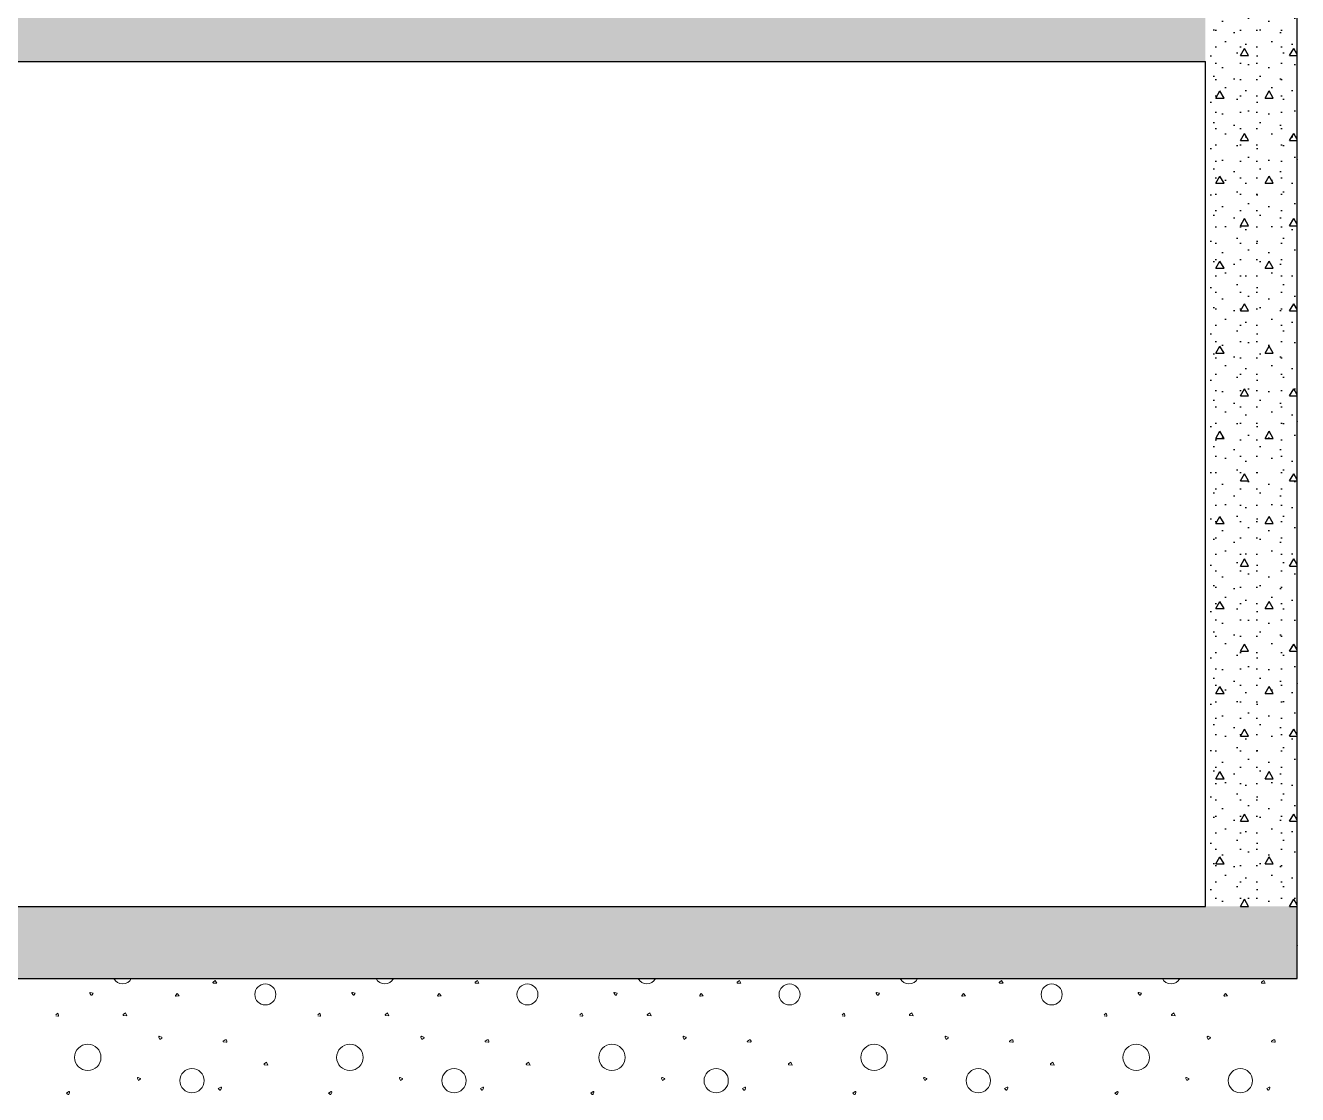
# Model space of a CAD drawing. Header units: millimetres. Extents: x 15 to 2176, y 3 to 641.
# Drawn here: x 1953.8 to 2031.5, y 81 to 146.3 of the extents above; entities that cross this region are included whole.
import ezdxf
from ezdxf.xclip import XClip

# ---------------------------------------------------------------- set-up
doc = ezdxf.new("R2010")
doc.units = ezdxf.units.MM
doc.header["$MEASUREMENT"] = 0
doc.header["$XCLIPFRAME"] = 0
for name, color, linetype in [('A--------P-', 7, 'Continuous'), ('A-01SC-----', 7, 'Continuous'), ('A-01SF-----', 7, 'Continuous')]:
    doc.layers.add(name, color=color, linetype=linetype)
doc.layers.add('A-L-10--EF-', color=4, linetype='Continuous', lineweight=0)
pattern_1 = [(0, (2027.966, 92.474), (0, 5.19615), [0.5, -2.5]), (0, (2029.466, 95.072), (0, 5.19615), [0.5, -2.5]), (60, (2027.966, 92.474), (-4.5, 2.59808), [0.5, -2.5]), (60, (2030.966, 92.474), (-4.5, 2.59808), [0.5, -2.5]), (120, (2028.466, 92.474), (4.5, 2.59808), [0.5, -2.5]), (120, (2031.466, 92.474), (4.5, 2.59808), [0.5, -2.5]), (0, (2027.9658, 92.9741), (0, 1), [0, -1, 0, -1.5]), (45, (2028.4658, 92.9741), (-0.7071068, 0.7071068), [0, -0.75, 0, -1.25])]

# ---------------------------------------------------------------- blocks, each defined once
blk = doc.blocks.new('*X12')
at = {"layer": 'A-L-10--EF-'}
for p, q in [((1965.257, 87.847), (1965.392, 87.953)), ((1965.477, 87.778), (1965.272, 87.796)), ((1965.392, 87.953), (1965.477, 87.778)), ((1981.257, 87.847), (1981.392, 87.953)), ((1981.477, 87.778), (1981.272, 87.796)), ((1981.392, 87.953), (1981.477, 87.778)), ((1997.257, 87.847), (1997.392, 87.953)), ((1997.477, 87.778), (1997.272, 87.796)), ((1997.392, 87.953), (1997.477, 87.778)), ((2013.257, 87.847), (2013.392, 87.953)), ((2013.477, 87.778), (2013.272, 87.796)), ((2013.392, 87.953), (2013.477, 87.778)), ((2029.257, 87.847), (2029.392, 87.953)), ((2029.477, 87.778), (2029.272, 87.796)), ((2029.392, 87.953), (2029.477, 87.778)), ((1957.799, 87.072), (1957.729, 87.182)), ((1957.761, 87.225), (1957.927, 87.181)), ((1957.927, 87.181), (1957.874, 87.076)), ((1962.973, 87.058), (1963.059, 87.162)), ((1963.179, 87.009), (1963.011, 86.988)), ((1963.059, 87.162), (1963.179, 87.009)), ((1973.799, 87.072), (1973.729, 87.182)), ((1973.761, 87.225), (1973.927, 87.181)), ((1973.927, 87.181), (1973.874, 87.076)), ((1978.973, 87.058), (1979.059, 87.162)), ((1979.179, 87.009), (1979.011, 86.988)), ((1979.059, 87.162), (1979.179, 87.009)), ((1989.799, 87.072), (1989.729, 87.182)), ((1989.761, 87.225), (1989.927, 87.181)), ((1989.927, 87.181), (1989.874, 87.076)), ((1994.973, 87.058), (1995.059, 87.162)), ((1995.179, 87.009), (1995.011, 86.988)), ((1995.059, 87.162), (1995.179, 87.009)), ((2005.799, 87.072), (2005.729, 87.182)), ((2005.761, 87.225), (2005.927, 87.181)), ((2005.927, 87.181), (2005.874, 87.076)), ((2010.973, 87.058), (2011.059, 87.162)), ((2011.179, 87.009), (2011.011, 86.988)), ((2011.059, 87.162), (2011.179, 87.009)), ((2021.799, 87.072), (2021.729, 87.182)), ((2021.761, 87.225), (2021.927, 87.181)), ((2021.927, 87.181), (2021.874, 87.076)), ((2026.973, 87.058), (2027.059, 87.162)), ((2027.179, 87.009), (2027.011, 86.988)), ((2027.059, 87.162), (2027.179, 87.009)), ((1955.652, 85.862), (1955.772, 85.947)), ((1955.773, 85.779), (1955.652, 85.795)), ((1955.772, 85.947), (1955.819, 85.839)), ((1959.772, 85.869), (1959.907, 85.974)), ((1959.992, 85.8), (1959.787, 85.818)), ((1959.907, 85.974), (1959.992, 85.8)), ((1971.652, 85.862), (1971.772, 85.947)), ((1971.773, 85.779), (1971.652, 85.795)), ((1971.772, 85.947), (1971.819, 85.839)), ((1975.772, 85.869), (1975.907, 85.974)), ((1975.992, 85.8), (1975.787, 85.818)), ((1975.907, 85.974), (1975.992, 85.8)), ((1987.652, 85.862), (1987.772, 85.947)), ((1987.773, 85.779), (1987.652, 85.795)), ((1987.772, 85.947), (1987.819, 85.839)), ((1991.772, 85.869), (1991.907, 85.974)), ((1991.992, 85.8), (1991.787, 85.818)), ((1991.907, 85.974), (1991.992, 85.8)), ((2003.652, 85.862), (2003.772, 85.947)), ((2003.773, 85.779), (2003.652, 85.795)), ((2003.772, 85.947), (2003.819, 85.839)), ((2007.772, 85.869), (2007.907, 85.974)), ((2007.992, 85.8), (2007.787, 85.818)), ((2007.907, 85.974), (2007.992, 85.8)), ((2019.652, 85.862), (2019.772, 85.947)), ((2019.773, 85.779), (2019.652, 85.795)), ((2019.772, 85.947), (2019.819, 85.839)), ((2023.772, 85.869), (2023.907, 85.974)), ((2023.992, 85.8), (2023.787, 85.818)), ((2023.907, 85.974), (2023.992, 85.8)), ((1961.946, 84.492), (1962.008, 84.351)), ((1962.119, 84.484), (1961.994, 84.539)), ((1962.008, 84.351), (1962.124, 84.435)), ((1965.869, 84.236), (1965.991, 84.322)), ((1966.058, 84.189), (1965.874, 84.214)), ((1966.07, 84.299), (1966.096, 84.239)), ((1977.946, 84.492), (1978.008, 84.351)), ((1978.119, 84.484), (1977.994, 84.539)), ((1978.008, 84.351), (1978.124, 84.435)), ((1981.869, 84.236), (1981.991, 84.322)), ((1982.058, 84.189), (1981.874, 84.214)), ((1982.07, 84.299), (1982.096, 84.239)), ((1993.946, 84.492), (1994.008, 84.351)), ((1994.119, 84.484), (1993.994, 84.539)), ((1994.008, 84.351), (1994.124, 84.435)), ((1997.869, 84.236), (1997.991, 84.322)), ((1998.058, 84.189), (1997.874, 84.214)), ((1998.07, 84.299), (1998.096, 84.239)), ((2009.946, 84.492), (2010.008, 84.351)), ((2010.119, 84.484), (2009.994, 84.539)), ((2010.008, 84.351), (2010.124, 84.435)), ((2013.869, 84.236), (2013.991, 84.322)), ((2014.058, 84.189), (2013.874, 84.214)), ((2014.07, 84.299), (2014.096, 84.239)), ((2025.946, 84.492), (2026.008, 84.351)), ((2026.119, 84.484), (2025.994, 84.539)), ((2026.008, 84.351), (2026.124, 84.435)), ((2029.869, 84.236), (2029.991, 84.322)), ((2030.058, 84.189), (2029.874, 84.214)), ((2030.07, 84.299), (2030.096, 84.239)), ((1968.382, 82.857), (1968.517, 82.962)), ((1968.602, 82.788), (1968.397, 82.805)), ((1968.517, 82.962), (1968.602, 82.788)), ((1984.382, 82.857), (1984.517, 82.962)), ((1984.602, 82.788), (1984.397, 82.805)), ((1984.517, 82.962), (1984.602, 82.788)), ((2000.382, 82.857), (2000.517, 82.962)), ((2000.602, 82.788), (2000.397, 82.805)), ((2000.517, 82.962), (2000.602, 82.788)), ((2016.382, 82.857), (2016.517, 82.962)), ((2016.602, 82.788), (2016.397, 82.805)), ((2016.517, 82.962), (2016.602, 82.788)), ((1960.634, 81.974), (1960.696, 81.834)), ((1960.807, 81.967), (1960.682, 82.022)), ((1960.696, 81.834), (1960.812, 81.917)), ((1976.634, 81.974), (1976.696, 81.834)), ((1976.807, 81.967), (1976.682, 82.022)), ((1976.696, 81.834), (1976.812, 81.917)), ((1992.634, 81.974), (1992.696, 81.834)), ((1992.807, 81.967), (1992.682, 82.022)), ((1992.696, 81.834), (1992.812, 81.917)), ((2008.634, 81.974), (2008.696, 81.834)), ((2008.807, 81.967), (2008.682, 82.022)), ((2008.696, 81.834), (2008.812, 81.917)), ((2024.634, 81.974), (2024.696, 81.834)), ((2024.807, 81.967), (2024.682, 82.022)), ((2024.696, 81.834), (2024.812, 81.917)), ((1956.457, 81.163), (1956.309, 81.077)), ((1956.309, 81.077), (1956.376, 81.002)), ((1956.466, 81.022), (1956.499, 81.129)), ((1965.722, 81.438), (1965.573, 81.352)), ((1965.573, 81.352), (1965.641, 81.277)), ((1965.731, 81.297), (1965.764, 81.404)), ((1972.457, 81.163), (1972.309, 81.077)), ((1972.309, 81.077), (1972.376, 81.002)), ((1972.466, 81.022), (1972.499, 81.129)), ((1981.722, 81.438), (1981.573, 81.352)), ((1981.573, 81.352), (1981.641, 81.277)), ((1981.731, 81.297), (1981.764, 81.404)), ((1988.457, 81.163), (1988.309, 81.077)), ((1988.309, 81.077), (1988.376, 81.002)), ((1988.466, 81.022), (1988.499, 81.129)), ((1997.722, 81.438), (1997.573, 81.352)), ((1997.573, 81.352), (1997.641, 81.277)), ((1997.731, 81.297), (1997.764, 81.404)), ((2004.457, 81.163), (2004.309, 81.077)), ((2004.309, 81.077), (2004.376, 81.002)), ((2004.466, 81.022), (2004.499, 81.129)), ((2013.722, 81.438), (2013.573, 81.352)), ((2013.573, 81.352), (2013.641, 81.277)), ((2013.731, 81.297), (2013.764, 81.404)), ((2020.457, 81.163), (2020.309, 81.077)), ((2020.309, 81.077), (2020.376, 81.002)), ((2020.466, 81.022), (2020.499, 81.129)), ((2029.722, 81.438), (2029.573, 81.352)), ((2029.573, 81.352), (2029.641, 81.277)), ((2029.731, 81.297), (2029.764, 81.404))]:
    blk.add_line(p, q, dxfattribs=at)
for centre, radius in [((1968.445, 87.098), 0.643), ((1984.445, 87.098), 0.643), ((2000.445, 87.098), 0.643), ((2016.445, 87.098), 0.643), ((1957.605, 83.257), 0.807), ((1973.605, 83.257), 0.807), ((1989.605, 83.257), 0.807), ((2005.605, 83.257), 0.807), ((2021.605, 83.257), 0.807)]:
    blk.add_circle(centre, radius, dxfattribs=at)
for centre, radius, start, end in [((1959.735, 88.337), 0.59, 206.45267, 333.54733), ((1965.275, 87.825), 0.0288, 127.90217, 265.07679), ((1975.735, 88.337), 0.59, 206.45267, 333.54733), ((1981.275, 87.825), 0.0288, 127.90217, 265.07679), ((1991.735, 88.337), 0.59, 206.45267, 333.54733), ((1997.275, 87.825), 0.0288, 127.90217, 265.07679), ((2007.735, 88.337), 0.59, 206.45267, 333.54733), ((2013.275, 87.825), 0.0288, 127.90217, 265.07679), ((2023.735, 88.337), 0.59, 206.45267, 333.54733), ((2029.275, 87.825), 0.0288, 127.90217, 265.07679), ((1957.753, 87.197), 0.0288, 75.20671, 212.38132), ((1957.835, 87.095), 0.0432, 212.38132, 333.2854), ((1963.006, 87.03), 0.0432, 140.11386, 277.28848), ((1973.753, 87.197), 0.0288, 75.20671, 212.38132), ((1973.835, 87.095), 0.0432, 212.38132, 333.2854), ((1979.006, 87.03), 0.0432, 140.11386, 277.28848), ((1989.753, 87.197), 0.0288, 75.20671, 212.38132), ((1989.835, 87.095), 0.0432, 212.38132, 333.2854), ((1995.006, 87.03), 0.0432, 140.11386, 277.28848), ((2005.753, 87.197), 0.0288, 75.20671, 212.38132), ((2005.835, 87.095), 0.0432, 212.38132, 333.2854), ((2011.006, 87.03), 0.0432, 140.11386, 277.28848), ((2021.753, 87.197), 0.0288, 75.20671, 212.38132), ((2021.835, 87.095), 0.0432, 212.38132, 333.2854), ((2027.006, 87.03), 0.0432, 140.11386, 277.28848), ((1955.779, 85.822), 0.0432, 262.28848, 23.19256), ((1959.789, 85.846), 0.0288, 127.90217, 265.07679), ((1971.779, 85.822), 0.0432, 262.28848, 23.19256), ((1975.789, 85.846), 0.0288, 127.90217, 265.07679), ((1987.779, 85.822), 0.0432, 262.28848, 23.19256), ((1991.789, 85.846), 0.0288, 127.90217, 265.07679), ((2003.779, 85.822), 0.0432, 262.28848, 23.19256), ((2007.789, 85.846), 0.0288, 127.90217, 265.07679), ((2019.779, 85.822), 0.0432, 262.28848, 23.19256), ((2023.789, 85.846), 0.0288, 127.90217, 265.07679), ((1961.979, 84.506), 0.036, 66.44748, 203.62209), ((1962.107, 84.458), 0.0288, 305.5434, 66.44748), ((1965.876, 84.226), 0.012, 125.11386, 262.28848), ((1966.021, 84.278), 0.0528, 23.19256, 125.11386), ((1966.062, 84.225), 0.036, 262.28848, 23.19256), ((1977.979, 84.506), 0.036, 66.44748, 203.62209), ((1978.107, 84.458), 0.0288, 305.5434, 66.44748), ((1981.876, 84.226), 0.012, 125.11386, 262.28848), ((1982.021, 84.278), 0.0528, 23.19256, 125.11386), ((1982.062, 84.225), 0.036, 262.28848, 23.19256), ((1993.979, 84.506), 0.036, 66.44748, 203.62209), ((1994.107, 84.458), 0.0288, 305.5434, 66.44748), ((1997.876, 84.226), 0.012, 125.11386, 262.28848), ((1998.021, 84.278), 0.0528, 23.19256, 125.11386), ((1998.062, 84.225), 0.036, 262.28848, 23.19256), ((2009.979, 84.506), 0.036, 66.44748, 203.62209), ((2010.107, 84.458), 0.0288, 305.5434, 66.44748), ((2013.876, 84.226), 0.012, 125.11386, 262.28848), ((2014.021, 84.278), 0.0528, 23.19256, 125.11386), ((2014.062, 84.225), 0.036, 262.28848, 23.19256), ((2025.979, 84.506), 0.036, 66.44748, 203.62209), ((2026.107, 84.458), 0.0288, 305.5434, 66.44748), ((2029.876, 84.226), 0.012, 125.11386, 262.28848), ((2030.021, 84.278), 0.0528, 23.19256, 125.11386), ((2030.062, 84.225), 0.036, 262.28848, 23.19256), ((1963.966, 81.835), 0.74, 90, 270), ((1963.966, 81.835), 0.74, 270, 90), ((1968.4, 82.834), 0.0288, 127.90217, 265.07679), ((1979.966, 81.835), 0.74, 90, 270), ((1979.966, 81.835), 0.74, 270, 90), ((1984.4, 82.834), 0.0288, 127.90217, 265.07679), ((1995.966, 81.835), 0.74, 90, 270), ((1995.966, 81.835), 0.74, 270, 90), ((2000.4, 82.834), 0.0288, 127.90217, 265.07679), ((2011.966, 81.835), 0.74, 90, 270), ((2011.966, 81.835), 0.74, 270, 90), ((2016.4, 82.834), 0.0288, 127.90217, 265.07679), ((2027.966, 81.835), 0.74, 90, 270), ((2027.966, 81.835), 0.74, 270, 90), ((1960.667, 81.989), 0.036, 66.44748, 203.62209), ((1960.795, 81.941), 0.0288, 305.5434, 66.44748), ((1976.667, 81.989), 0.036, 66.44748, 203.62209), ((1976.795, 81.941), 0.0288, 305.5434, 66.44748), ((1992.667, 81.989), 0.036, 66.44748, 203.62209), ((1992.795, 81.941), 0.0288, 305.5434, 66.44748), ((2008.667, 81.989), 0.036, 66.44748, 203.62209), ((2008.795, 81.941), 0.0288, 305.5434, 66.44748), ((2024.667, 81.989), 0.036, 66.44748, 203.62209), ((2024.795, 81.941), 0.0288, 305.5434, 66.44748), ((1956.416, 81.037), 0.0528, 221.92131, 342.82539), ((1956.472, 81.138), 0.0288, 342.82539, 120), ((1965.68, 81.312), 0.0528, 221.92131, 342.82539), ((1965.736, 81.413), 0.0288, 342.82539, 120), ((1972.416, 81.037), 0.0528, 221.92131, 342.82539), ((1972.472, 81.138), 0.0288, 342.82539, 120), ((1981.68, 81.312), 0.0528, 221.92131, 342.82539), ((1981.736, 81.413), 0.0288, 342.82539, 120), ((1988.416, 81.037), 0.0528, 221.92131, 342.82539), ((1988.472, 81.138), 0.0288, 342.82539, 120), ((1997.68, 81.312), 0.0528, 221.92131, 342.82539), ((1997.736, 81.413), 0.0288, 342.82539, 120), ((2004.416, 81.037), 0.0528, 221.92131, 342.82539), ((2004.472, 81.138), 0.0288, 342.82539, 120), ((2013.68, 81.312), 0.0528, 221.92131, 342.82539), ((2013.736, 81.413), 0.0288, 342.82539, 120), ((2020.416, 81.037), 0.0528, 221.92131, 342.82539), ((2020.472, 81.138), 0.0288, 342.82539, 120), ((2029.68, 81.312), 0.0528, 221.92131, 342.82539), ((2029.736, 81.413), 0.0288, 342.82539, 120)]:
    blk.add_arc(centre, radius, start, end, dxfattribs=at)
blk = doc.blocks.new('*X13')
at = {"layer": 'A-L-10--EF-'}
for p, q in [((2031.428, 138.143), (2031.456, 138.086)), ((2031.456, 138.086), (2031.428, 138.089)), ((2031.428, 122.143), (2031.456, 122.086)), ((2031.456, 122.086), (2031.428, 122.089)), ((2031.428, 106.143), (2031.456, 106.086)), ((2031.456, 106.086), (2031.428, 106.089)), ((2031.428, 90.143), (2031.456, 90.086)), ((2031.456, 90.086), (2031.428, 90.089))]:
    blk.add_line(p, q, dxfattribs=at)
blk = doc.blocks.new('Drawing_4_4', base_point=(1874.468, 329.559))
at = {"layer": 'A-01SC-----', "linetype": 'Continuous'}
h = blk.add_hatch(dxfattribs=at)
h.set_pattern_fill('BETONG__STD__0004', color=256, style=0, pattern_type=2)
h.set_pattern_definition(pattern_1)
h.paths.add_polyline_path([(2025.828, 148.474), (2025.828, 92.474), (2031.428, 92.474), (2031.428, 148.474)])
at = {"layer": 'A-01SF-----', "linetype": 'Continuous'}
h = blk.add_hatch(dxfattribs=at)
h.set_pattern_fill('BETONG__STD__0004', color=256, style=0, pattern_type=2)
h.set_pattern_definition(pattern_1)
h.paths.add_polyline_path([(2025.828, 144.074), (2025.828, 148.474), (1763.566, 148.474), (1763.566, 144.074)])
h = blk.add_hatch(dxfattribs=at)
h.set_pattern_fill('BETONG__STD__0004', color=256, style=0, pattern_type=2)
h.set_pattern_definition(pattern_1)
h.paths.add_polyline_path([(2031.428, 88.074), (2031.428, 92.474), (1763.566, 92.474), (1763.566, 88.074)])
at = {"layer": 'A-01SC-----'}
for p, q in [((2031.428, 92.474), (2031.428, 148.474)), ((2025.828, 92.474), (2025.828, 144.074))]:
    blk.add_line(p, q, dxfattribs=at)
at = {"layer": 'A-01SF-----'}
for p, q in [((1914.828, 144.074), (2025.828, 144.074)), ((1914.828, 92.474), (2025.828, 92.474)), ((2031.428, 88.074), (2031.428, 92.474)), ((1763.566, 88.074), (2031.428, 88.074))]:
    blk.add_line(p, q, dxfattribs=at)
at = {"layer": 'A-L-10--EF-'}
for p, q in [((2031.428, 88.074), (2031.428, 148.474)), ((1933.307, 88.074), (2031.428, 88.074))]:
    blk.add_line(p, q, dxfattribs=at)
for name in ['*X13', '*X12']:
    blk.add_blockref(name, (0, 0))

msp = doc.modelspace()

# ---------------------------------------------------------------- block references
at = {"layer": 'A--------P-'}
ref = msp.add_blockref('Drawing_4_4', (1874.468, 329.559), dxfattribs=at)
XClip(ref).set_block_clipping_path([(1621.1657714889, 18.4741086751), (2127.7704267137, 640.6436337123)])

doc.saveas('drawing.dxf')
